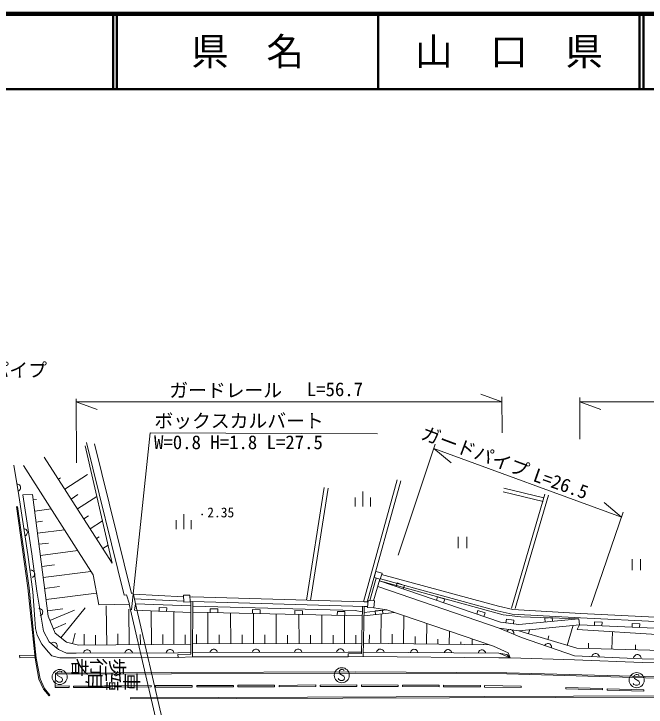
# Model space of a CAD drawing. Units: millimetres, scale not verified. Extents: x 40000 to 680000, y 20000 to 380000.
# Drawn here: x 284550 to 368614, y 287872 to 380000 of the extents above; entities that cross this region are included whole.
import ezdxf
from ezdxf.enums import TextEntityAlignment as Align

# ---------------------------------------------------------------- set-up
doc = ezdxf.new("R2010")
doc.units = ezdxf.units.MM
doc.header["$LTSCALE"] = 1000
for name, color, linetype, lineweight in [('M-BGD', 7, 'Continuous', 13), ('M-BGD-EXST', 7, 'Continuous', 13), ('M-STR-HTXT', 7, 'Continuous', 13), ('M-STR-STRC', 7, 'Continuous', 13), ('M-TTL', 2, 'Continuous', 140), ('M-TTL-LINE', 7, 'Continuous', 50)]:
    doc.layers.add(name, color=color, linetype=linetype, lineweight=lineweight)
doc.layers.add('M-TTL-TXT', color=7, linetype='Continuous')
doc.styles.add('@ＭＳ ゴシック', font='')
doc.styles.add('ＭＳ ゴシック', font='')
doc.styles.get('@ＭＳ ゴシック').set_extended_font_data('@MS Gothic')
doc.styles.get('ＭＳ ゴシック').set_extended_font_data('MS Gothic')

msp = doc.modelspace()

# ---------------------------------------------------------------- linework, layer by layer
at = {"layer": 'M-BGD'}
for p, q in [((294049, 322606), (297638, 306991)), ((299215, 302732), (294227, 323030)), ((300186, 302971), (295294, 322881)), ((297638, 306991), (288588, 321071)), ((284569, 320015), (285193, 315997)), ((285827, 319962), (295099, 305455)), ((291312, 316832), (294321, 318767)), ((290469, 318145), (290770, 318338)), ((331015, 301857), (335499, 318060)), ((331529, 301842), (335981, 317926)), ((285073, 317520), (284948, 317542)), ((285181, 317476), (285073, 317520)), ((285295, 317393), (285181, 317476)), ((285369, 317303), (285295, 317393)), ((285427, 317190), (285369, 317303)), ((285451, 317032), (285427, 317190)), ((285430, 316907), (285451, 317032)), ((323451, 302077), (325800, 317042)), ((323995, 302061), (326334, 316958)), ((349715, 316952), (355034, 315672)), ((285100, 316553), (285213, 316611)), ((285213, 316611), (285302, 316686)), ((285302, 316686), (285386, 316800)), ((285386, 316800), (285430, 316907)), ((285737, 316080), (287035, 316135)), ((285737, 316080), (286934, 308223)), ((287035, 316135), (289108, 299953)), ((292156, 315520), (293076, 316112)), ((330948, 316527), (330948, 314527)), ((349598, 316466), (354917, 315186)), ((350695, 301041), (355148, 316167)), ((351201, 300991), (355638, 316060)), ((285193, 315997), (286390, 308144)), ((287129, 315400), (287577, 315457)), ((292999, 314208), (295596, 315877)), ((329948, 315727), (329948, 314527)), ((331948, 315727), (331948, 314527)), ((284884, 314529), (286422, 303705)), ((285033, 314550), (286571, 303723)), ((287318, 313929), (289504, 314209)), ((293843, 312896), (294480, 313306)), ((307132, 313523), (307132, 311523)), ((287506, 312458), (288371, 312568)), ((294686, 311584), (296338, 312646)), ((306132, 312723), (306132, 311523)), ((308132, 312723), (308132, 311523)), ((285984, 311585), (285859, 311606)), ((286092, 311541), (285984, 311585)), ((286206, 311457), (286092, 311541)), ((286280, 311367), (286206, 311457)), ((287695, 310986), (291271, 311445)), ((286011, 310618), (286123, 310676)), ((286123, 310676), (286213, 310750)), ((286213, 310750), (286297, 310864)), ((286338, 311255), (286280, 311367)), ((286297, 310864), (286341, 310972)), ((286362, 311097), (286338, 311255)), ((286341, 310972), (286362, 311097)), ((295530, 310272), (295884, 310499)), ((343626, 310495), (343626, 308995)), ((344766, 308995), (344766, 310495)), ((287883, 309515), (289164, 309680)), ((288071, 308044), (293038, 308680)), ((296373, 308960), (297081, 309415)), ((286390, 308144), (287070, 303200)), ((286934, 308223), (287614, 303275)), ((288260, 306573), (289958, 306791)), ((297216, 307647), (297287, 307693)), ((366736, 307554), (366736, 306054)), ((367876, 306054), (367876, 307554)), ((286939, 306074), (286814, 306089)), ((287049, 306036), (286939, 306074)), ((287167, 305958), (287049, 306036)), ((287246, 305872), (287167, 305958)), ((287310, 305763), (287246, 305872)), ((288448, 305102), (294804, 305916)), ((332458, 305091), (332686, 305918)), ((332686, 305918), (333497, 305695)), ((287015, 305110), (287125, 305173)), ((287125, 305173), (287211, 305252)), ((287211, 305252), (287288, 305370)), ((287288, 305370), (287327, 305480)), ((287342, 305606), (287310, 305763)), ((287327, 305480), (287342, 305606)), ((295099, 305455), (295836, 301479)), ((332730, 305016), (331863, 302038)), ((333269, 304868), (332458, 305091)), ((333497, 305695), (333269, 304868)), ((333441, 305492), (348971, 301271)), ((332371, 301995), (333212, 304884)), ((349599, 300156), (333159, 304665)), ((333159, 304665), (349252, 299158)), ((333282, 304913), (348826, 300688)), ((335530, 304382), (335368, 303909)), ((336476, 304058), (335530, 304382)), ((336314, 303585), (336476, 304058)), ((286422, 303705), (286946, 298614)), ((286571, 303723), (287095, 298629)), ((287070, 303200), (287342, 299544)), ((288488, 297965), (287614, 303275)), ((288637, 303631), (290630, 303886)), ((332926, 303899), (349068, 298375)), ((288825, 302160), (295550, 303021)), ((299215, 302732), (299531, 302780)), ((299922, 301546), (299531, 302780)), ((300186, 302971), (300407, 303054)), ((300407, 303054), (300701, 301593)), ((300440, 302890), (307117, 302543)), ((300562, 302283), (307132, 301942)), ((307112, 302737), (307949, 302758)), ((307135, 301823), (307112, 302737)), ((307949, 302758), (307972, 301845)), ((307956, 302479), (308316, 302516)), ((308316, 302516), (331157, 301853)), ((340894, 302546), (340732, 302073)), ((341840, 302222), (340894, 302546)), ((341679, 301749), (341840, 302222)), ((295836, 301479), (299922, 301546)), ((296892, 296121), (296845, 301328)), ((299890, 301546), (306152, 274752)), ((300611, 300768), (300701, 301593)), ((308086, 301314), (300701, 301593)), ((300701, 301593), (306931, 274934)), ((307972, 301845), (307135, 301823)), ((307972, 301877), (308337, 301915)), ((308087, 301889), (308074, 294930)), ((308337, 301915), (308323, 294536)), ((329937, 300708), (308336, 301291)), ((308337, 301915), (331139, 301253)), ((330889, 301258), (330770, 294989)), ((331130, 301853), (331621, 301861)), ((331139, 301253), (331571, 301260)), ((331560, 301127), (331638, 302057)), ((331638, 302057), (332496, 301985)), ((332496, 301985), (332418, 301055)), ((348971, 301271), (350898, 300836)), ((287988, 300984), (287862, 300999)), ((288098, 300946), (287988, 300984)), ((288216, 300868), (288098, 300946)), ((288295, 300782), (288216, 300868)), ((288359, 300673), (288295, 300782)), ((288337, 300280), (288376, 300390)), ((288391, 300516), (288359, 300673)), ((288376, 300390), (288391, 300516)), ((289014, 300689), (291056, 300951)), ((289340, 299393), (292600, 300745)), ((290784, 297103), (294020, 301067)), ((299874, 296148), (299832, 300884)), ((308085, 300448), (300611, 300768)), ((308085, 300448), (300611, 300768)), ((302857, 296174), (302817, 300674)), ((303870, 301129), (303848, 300630)), ((304869, 301086), (303870, 301129)), ((304847, 300587), (304869, 301086)), ((305840, 296201), (305801, 300546)), ((330866, 300016), (308335, 300500)), ((330866, 300016), (308335, 300500)), ((310348, 296310), (310334, 300457)), ((310662, 300950), (310651, 300451)), ((311662, 300929), (310662, 300950)), ((311651, 300429), (311662, 300929)), ((313377, 296309), (313363, 300392)), ((316295, 300829), (316284, 300329)), ((317294, 300808), (316295, 300829)), ((317284, 300308), (317294, 300808)), ((321927, 300708), (321917, 300208)), ((322927, 300687), (321927, 300708)), ((322916, 300187), (322927, 300687)), ((327560, 300587), (327549, 300087)), ((328560, 300566), (327560, 300587)), ((328549, 300066), (328560, 300566)), ((330875, 300523), (329937, 300708)), ((331139, 301253), (331012, 294593)), ((335140, 300442), (331115, 300002)), ((335140, 300442), (331115, 300002)), ((334126, 300787), (331124, 300463)), ((332418, 301055), (331560, 301127)), ((332418, 301055), (334126, 300787)), ((333570, 300774), (332576, 300665)), ((332576, 300665), (332631, 300168)), ((333625, 300277), (333570, 300774)), ((348327, 295955), (334126, 300787)), ((346259, 300710), (346097, 300237)), ((347205, 300387), (346259, 300710)), ((347043, 299914), (347205, 300387)), ((348826, 300688), (350814, 300239)), ((350898, 300836), (359940, 300326)), ((287342, 299544), (287411, 298315)), ((288064, 300020), (288174, 300083)), ((288174, 300083), (288260, 300162)), ((288260, 300162), (288337, 300280)), ((289108, 299953), (290037, 297712)), ((316406, 296307), (316393, 300327)), ((319436, 296305), (319422, 300262)), ((322465, 296304), (322451, 300197)), ((325494, 296302), (325481, 300132)), ((328523, 296300), (328510, 300067)), ((333326, 296359), (333383, 300250)), ((336365, 296315), (336420, 300007)), ((351959, 299882), (349599, 300156)), ((350047, 299556), (349981, 299061)), ((351038, 299425), (350047, 299556)), ((350814, 300239), (359906, 299727)), ((350972, 298929), (351038, 299425)), ((351701, 298832), (359662, 299622)), ((359662, 299622), (351959, 299882)), ((356130, 299774), (355135, 299675)), ((355135, 299675), (355184, 299178)), ((356179, 299277), (356130, 299774)), ((359662, 299622), (359741, 298826)), ((379767, 298751), (359906, 299727)), ((379816, 299349), (359935, 300326)), ((286946, 298614), (287385, 294368)), ((287095, 298629), (287534, 294389)), ((289805, 298272), (291482, 298968)), ((339405, 296270), (339444, 298978)), ((349252, 299158), (351701, 298832)), ((351688, 298027), (359741, 298826)), ((358105, 296077), (358915, 298744)), ((359457, 298169), (359741, 298826)), ((359741, 298826), (369750, 298350)), ((361768, 299230), (361744, 298731)), ((362767, 299183), (361768, 299230)), ((362743, 298683), (362767, 299183)), ((366772, 298992), (366749, 298493)), ((367771, 298945), (366772, 298992)), ((367748, 298445), (367771, 298945)), ((287411, 298315), (287648, 297417)), ((289266, 296553), (288488, 297965)), ((289266, 296553), (288488, 297965)), ((290037, 297712), (291530, 296494)), ((292347, 296291), (292693, 297688)), ((298383, 296135), (298370, 297626)), ((342444, 296225), (342469, 297948)), ((352041, 297126), (349068, 298375)), ((352041, 297126), (349068, 298375)), ((349068, 298375), (351688, 298027)), ((350177, 298039), (350094, 297944)), ((350271, 298108), (350177, 298039)), ((350402, 298162), (350271, 298108)), ((350518, 298178), (350402, 298162)), ((350644, 298169), (350518, 298178)), ((350791, 298107), (350644, 298169)), ((350886, 298023), (350791, 298107)), ((350955, 297929), (350886, 298023)), ((351009, 297798), (350955, 297929)), ((351025, 297683), (351009, 297798)), ((351016, 297557), (351025, 297683)), ((351688, 298027), (359389, 295687)), ((352971, 297637), (353133, 298170)), ((381432, 296843), (359457, 298169)), ((381432, 296843), (359457, 298169)), ((364072, 295561), (364134, 297887)), ((287648, 297417), (288278, 296257)), ((293909, 296095), (293896, 297566)), ((295400, 296108), (295389, 297432)), ((301366, 296161), (301353, 297534)), ((304348, 296188), (304336, 297514)), ((307331, 296214), (307320, 297495)), ((308834, 296311), (308829, 297503)), ((311863, 296309), (311859, 297491)), ((314892, 296308), (314888, 297479)), ((317921, 296306), (317917, 297467)), ((320950, 296304), (320946, 297454)), ((323979, 296303), (323975, 297442)), ((327008, 296301), (327004, 297430)), ((330037, 296300), (330034, 297418)), ((331806, 296382), (331823, 297492)), ((334846, 296337), (334864, 297561)), ((337885, 296292), (337899, 297252)), ((340924, 296248), (340934, 296912)), ((345483, 296181), (345494, 296919)), ((359110, 294670), (352041, 297126)), ((359110, 294670), (352041, 297126)), ((355538, 296857), (355684, 297337)), ((288278, 296257), (289102, 295213)), ((290479, 295550), (289266, 296553)), ((289595, 296437), (289487, 296370)), ((289705, 296475), (289595, 296437)), ((289845, 296489), (289705, 296475)), ((289961, 296471), (289845, 296489)), ((290079, 296426), (289961, 296471)), ((290202, 296324), (290079, 296426)), ((290269, 296216), (290202, 296324)), ((290258, 295732), (290304, 295850)), ((290308, 296107), (290269, 296216)), ((290304, 295850), (290321, 295966)), ((290321, 295966), (290308, 296107)), ((291530, 296494), (293163, 296088)), ((293163, 296088), (308077, 296221)), ((308327, 296311), (330795, 296299)), ((331047, 296393), (347762, 296147)), ((343963, 296203), (343969, 296572)), ((347003, 296158), (347004, 296232)), ((350281, 295086), (348327, 295955)), ((355180, 296162), (355103, 296062)), ((355270, 296237), (355180, 296162)), ((355397, 296299), (355270, 296237)), ((355511, 296323), (355397, 296299)), ((355638, 296321), (355511, 296323)), ((355789, 296268), (355638, 296321)), ((355889, 296191), (355789, 296268)), ((355964, 296102), (355889, 296191)), ((356025, 295975), (355964, 296102)), ((356049, 295860), (356025, 295975)), ((356048, 295734), (356049, 295860)), ((360950, 295645), (360969, 296374)), ((367193, 295476), (367211, 296143)), ((289102, 295213), (289618, 294694)), ((291547, 295060), (290479, 295550)), ((291547, 295060), (290479, 295550)), ((292827, 295025), (291547, 295060)), ((292827, 295025), (306381, 295085)), ((293841, 295190), (293802, 295070)), ((293901, 295290), (293841, 295190)), ((294000, 295390), (293901, 295290)), ((294100, 295451), (294000, 295390)), ((294220, 295491), (294100, 295451)), ((294380, 295492), (294220, 295491)), ((294500, 295453), (294380, 295492)), ((294600, 295393), (294500, 295453)), ((294701, 295293), (294600, 295393)), ((294761, 295194), (294701, 295293)), ((294802, 295074), (294761, 295194)), ((299350, 295213), (299311, 295093)), ((299410, 295313), (299350, 295213)), ((299509, 295414), (299410, 295313)), ((299609, 295474), (299509, 295414)), ((299729, 295515), (299609, 295474)), ((299889, 295515), (299729, 295515)), ((300009, 295476), (299889, 295515)), ((300109, 295416), (300009, 295476)), ((300210, 295317), (300109, 295416)), ((300270, 295217), (300210, 295317)), ((300311, 295097), (300270, 295217)), ((304859, 295236), (304820, 295116)), ((304919, 295337), (304859, 295236)), ((305019, 295437), (304919, 295337)), ((305118, 295498), (305019, 295437)), ((305238, 295538), (305118, 295498)), ((305398, 295539), (305238, 295538)), ((305518, 295499), (305398, 295539)), ((305619, 295440), (305518, 295499)), ((305719, 295340), (305619, 295440)), ((305779, 295240), (305719, 295340)), ((305820, 295121), (305779, 295240)), ((306368, 295085), (308075, 295130)), ((306373, 294885), (308074, 294930)), ((306384, 294485), (306373, 294885)), ((329019, 295162), (308325, 295136)), ((310670, 295262), (310631, 295142)), ((310730, 295362), (310670, 295262)), ((310830, 295462), (310730, 295362)), ((310930, 295523), (310830, 295462)), ((311050, 295563), (310930, 295523)), ((311210, 295563), (311050, 295563)), ((311330, 295524), (311210, 295563)), ((311430, 295464), (311330, 295524)), ((311530, 295364), (311430, 295464)), ((311590, 295264), (311530, 295364)), ((311631, 295144), (311590, 295264)), ((316283, 295275), (316243, 295155)), ((316342, 295375), (316283, 295275)), ((316442, 295476), (316342, 295375)), ((316542, 295536), (316442, 295476)), ((316662, 295576), (316542, 295536)), ((316822, 295576), (316662, 295576)), ((316942, 295537), (316822, 295576)), ((317042, 295477), (316942, 295537)), ((317142, 295377), (317042, 295477)), ((317203, 295277), (317142, 295377)), ((317243, 295157), (317203, 295277)), ((321895, 295288), (321855, 295168)), ((321955, 295388), (321895, 295288)), ((322054, 295489), (321955, 295388)), ((322154, 295549), (322054, 295489)), ((322274, 295589), (322154, 295549)), ((322434, 295590), (322274, 295589)), ((322554, 295550), (322434, 295590)), ((322654, 295490), (322554, 295550)), ((322755, 295390), (322654, 295490)), ((322815, 295290), (322755, 295390)), ((322855, 295171), (322815, 295290)), ((327507, 295301), (327467, 295181)), ((327567, 295402), (327507, 295301)), ((327667, 295502), (327567, 295402)), ((327767, 295562), (327667, 295502)), ((327886, 295602), (327767, 295562)), ((328046, 295603), (327886, 295602)), ((328167, 295563), (328046, 295603)), ((328267, 295503), (328167, 295563)), ((328367, 295403), (328267, 295503)), ((328427, 295304), (328367, 295403)), ((328467, 295184), (328427, 295304)), ((329010, 295162), (330774, 295189)), ((329013, 294962), (330770, 294989)), ((329013, 294962), (329019, 294562)), ((349024, 295035), (331024, 295193)), ((331024, 295193), (349024, 295035)), ((332815, 295297), (332774, 295177)), ((332876, 295397), (332815, 295297)), ((332977, 295496), (332876, 295397)), ((333077, 295555), (332977, 295496)), ((333197, 295594), (333077, 295555)), ((333357, 295592), (333197, 295594)), ((333477, 295551), (333357, 295592)), ((333576, 295490), (333477, 295551)), ((333676, 295390), (333576, 295490)), ((333735, 295289), (333676, 295390)), ((333774, 295169), (333735, 295289)), ((337315, 295258), (337274, 295138)), ((337376, 295357), (337315, 295258)), ((337477, 295456), (337376, 295357)), ((337577, 295516), (337477, 295456)), ((337697, 295554), (337577, 295516)), ((337857, 295553), (337697, 295554)), ((337977, 295512), (337857, 295553)), ((338076, 295451), (337977, 295512)), ((338176, 295350), (338076, 295451)), ((338235, 295250), (338176, 295350)), ((338274, 295129), (338235, 295250)), ((341815, 295218), (341774, 295099)), ((341876, 295318), (341815, 295218)), ((341977, 295417), (341876, 295318)), ((342077, 295476), (341977, 295417)), ((342197, 295515), (342077, 295476)), ((342357, 295514), (342197, 295515)), ((342477, 295473), (342357, 295514)), ((342576, 295412), (342477, 295473)), ((342676, 295311), (342576, 295412)), ((342735, 295210), (342676, 295311)), ((342774, 295090), (342735, 295210)), ((346315, 295179), (346274, 295060)), ((346376, 295279), (346315, 295179)), ((346476, 295378), (346376, 295279)), ((346577, 295437), (346476, 295378)), ((346697, 295476), (346577, 295437)), ((346857, 295474), (346697, 295476)), ((346977, 295433), (346857, 295474)), ((347076, 295373), (346977, 295433)), ((347176, 295272), (347076, 295373)), ((347235, 295171), (347176, 295272)), ((347274, 295051), (347235, 295171)), ((350098, 294864), (349024, 295035)), ((349687, 294792), (349024, 295035)), ((350540, 294402), (350098, 294864)), ((350540, 294402), (350281, 295086)), ((359389, 295687), (381242, 295097)), ((361496, 294821), (361433, 294722)), ((361599, 294918), (361496, 294821)), ((361700, 294975), (361599, 294918)), ((361821, 295011), (361700, 294975)), ((361981, 295007), (361821, 295011)), ((362100, 294963), (361981, 295007)), ((362198, 294900), (362100, 294963)), ((362295, 294797), (362198, 294900)), ((367259, 294813), (367157, 294756)), ((367380, 294850), (367259, 294813)), ((367540, 294845), (367380, 294850)), ((367659, 294802), (367540, 294845)), ((287343, 294774), (285320, 294727)), ((285320, 294727), (285327, 294427)), ((287374, 294475), (285327, 294427)), ((287385, 294368), (287891, 291586)), ((287534, 294389), (288035, 291632)), ((289618, 294694), (290657, 294437)), ((290657, 294437), (292829, 294425)), ((292829, 294425), (306384, 294485)), ((306384, 294485), (308323, 294536)), ((308323, 294536), (329019, 294562)), ((329019, 294562), (331012, 294593)), ((331012, 294593), (349018, 294436)), ((349018, 294436), (350540, 294402)), ((350540, 294402), (349687, 294792)), ((359090, 294170), (350540, 294402)), ((368074, 293812), (359090, 294170)), ((368090, 294312), (359110, 294670)), ((361433, 294722), (361389, 294604)), ((362352, 294696), (362295, 294797)), ((362389, 294575), (362352, 294696)), ((366991, 294561), (366948, 294442)), ((367054, 294659), (366991, 294561)), ((367157, 294756), (367054, 294659)), ((367757, 294739), (367659, 294802)), ((367854, 294636), (367757, 294739)), ((367911, 294534), (367854, 294636)), ((367947, 294413), (367911, 294534)), ((379550, 294038), (368090, 294312)), ((379538, 293538), (368074, 293812)), ((290101, 292249), (290056, 290660)), ((290101, 292399), (305518, 292465)), ((290101, 292399), (290101, 292249)), ((290101, 292249), (305518, 292315)), ((305518, 292465), (330017, 292549)), ((305518, 292315), (330017, 292399)), ((330017, 292549), (350112, 292444)), ((330017, 292399), (350109, 292294)), ((350109, 292294), (370080, 291728)), ((350112, 292444), (370084, 291878)), ((287891, 291586), (288512, 290266)), ((288035, 291632), (288639, 290347)), ((288512, 290266), (289237, 289389)), ((288639, 290347), (289353, 289485)), ((291899, 290685), (290056, 290660)), ((290056, 290660), (290058, 290460)), ((291902, 290485), (290058, 290460)), ((291899, 290685), (291902, 290485)), ((297350, 290680), (292466, 290660)), ((292466, 290660), (292467, 290460)), ((297351, 290480), (292467, 290460)), ((297351, 290480), (297350, 290680)), ((302819, 290760), (297939, 290708)), ((297941, 290508), (297939, 290708)), ((302821, 290560), (297941, 290508)), ((302821, 290560), (302819, 290760)), ((303392, 290542), (303392, 290742)), ((308271, 290737), (303392, 290742)), ((308271, 290537), (303392, 290542)), ((308271, 290537), (308271, 290737)), ((313762, 290765), (308878, 290754)), ((308879, 290554), (308878, 290754)), ((313762, 290565), (308879, 290554)), ((313762, 290565), (313762, 290765)), ((319214, 290782), (314327, 290773)), ((314327, 290773), (314327, 290573)), ((319215, 290582), (314327, 290573)), ((319214, 290782), (319215, 290582)), ((324698, 290834), (319811, 290767)), ((319811, 290767), (319814, 290567)), ((324701, 290634), (319814, 290567)), ((324698, 290834), (324701, 290634)), ((330155, 290816), (325259, 290807)), ((325259, 290607), (325259, 290807)), ((330156, 290616), (325259, 290607)), ((330155, 290816), (330156, 290616)), ((330754, 290616), (330754, 290816)), ((335639, 290813), (330754, 290816)), ((335639, 290613), (330754, 290616)), ((335639, 290813), (335639, 290613)), ((336207, 290805), (336207, 290605)), ((341093, 290786), (336207, 290805)), ((341093, 290586), (336207, 290605)), ((341093, 290786), (341093, 290586)), ((341687, 290571), (341688, 290771)), ((346573, 290559), (341687, 290571)), ((346574, 290759), (341688, 290771)), ((346574, 290759), (346573, 290559)), ((347145, 290743), (347143, 290543)), ((352009, 290473), (347143, 290543)), ((352012, 290673), (347145, 290743)), ((352009, 290473), (352012, 290673)), ((357951, 290294), (357956, 290494)), ((362825, 290152), (357951, 290294)), ((362831, 290352), (357956, 290494)), ((362831, 290352), (362825, 290152)), ((363429, 290124), (363434, 290324)), ((368308, 290191), (363434, 290324)), ((289353, 289485), (289237, 289389)), ((374107, 289376), (300001, 289115)), ((368303, 289991), (363429, 290124)), ((368303, 289991), (368308, 290191)), ((374108, 289226), (300001, 288965))]:
    msp.add_line(p, q, dxfattribs=at)
for radius in [50, 30, 10]:
    msp.add_circle((309576, 313463), radius, dxfattribs=at)
at = {"layer": 'M-BGD-EXST'}
for p, q in [((290322, 292513), (290282, 292273)), ((290282, 292273), (290362, 292073)), ((290562, 292633), (290322, 292513)), ((290362, 292073), (290922, 291753)), ((290722, 292633), (290562, 292633)), ((290882, 292593), (290722, 292633)), ((290962, 292513), (290882, 292593)), ((327830, 292750), (327790, 292510)), ((327790, 292510), (327870, 292310)), ((328070, 292870), (327830, 292750)), ((327870, 292310), (328430, 291990)), ((328230, 292870), (328070, 292870)), ((328390, 292830), (328230, 292870)), ((328470, 292750), (328390, 292830)), ((367038, 292097), (366998, 291857)), ((367278, 292217), (367038, 292097)), ((367438, 292217), (367278, 292217)), ((367598, 292177), (367438, 292217)), ((367678, 292097), (367598, 292177)), ((290242, 291313), (290162, 291433)), ((290482, 291193), (290242, 291313)), ((290762, 291193), (290482, 291193)), ((290962, 291313), (290762, 291193)), ((290922, 291753), (291002, 291553)), ((291002, 291553), (290962, 291313)), ((327750, 291550), (327670, 291670)), ((327990, 291430), (327750, 291550)), ((328270, 291430), (327990, 291430)), ((328470, 291550), (328270, 291430)), ((328430, 291990), (328510, 291790)), ((328510, 291790), (328470, 291550)), ((366998, 291857), (367078, 291657)), ((367078, 291657), (367638, 291337)), ((367638, 291337), (367718, 291137)), ((367718, 291137), (367678, 290897)), ((366958, 290897), (366878, 291017)), ((367198, 290777), (366958, 290897)), ((367478, 290777), (367198, 290777)), ((367678, 290897), (367478, 290777))]:
    msp.add_line(p, q, dxfattribs=at)
for centre in [(328150, 292110), (290642, 291873), (367358, 291457)]:
    msp.add_circle(centre, 1000, dxfattribs=at)
at = {"layer": 'M-STR-HTXT'}
for p, q in [((346625, 329470), (349445, 328443)), ((349460, 324306), (349442, 329120)), ((359777, 323487), (359777, 329038)), ((292874, 320348), (292824, 328836)), ((349445, 328443), (292827, 328443)), ((292827, 328443), (295646, 327417)), ((359777, 328443), (428583, 328439)), ((362596, 327417), (359777, 328443)), ((300177, 300798), (302668, 324320)), ((302668, 324320), (332900, 324193)), ((335639, 308056), (340585, 322824)), ((340397, 322262), (365338, 313113)), ((340397, 322262), (342690, 320328)), ((363045, 315047), (365338, 313113)), ((361279, 301237), (365561, 313763))]:
    msp.add_line(p, q, dxfattribs=at)
at = {"layer": 'M-STR-STRC'}
for p, q in [((291899, 290685), (290056, 290660)), ((290056, 290660), (290058, 290460)), ((291902, 290485), (290058, 290460)), ((291899, 290685), (291902, 290485)), ((297350, 290680), (292466, 290660)), ((292466, 290660), (292467, 290460)), ((297351, 290480), (292467, 290460)), ((297351, 290480), (297350, 290680)), ((302819, 290760), (297939, 290708)), ((297941, 290508), (297939, 290708)), ((302821, 290560), (297941, 290508)), ((302821, 290560), (302819, 290760)), ((303392, 290542), (303392, 290742)), ((308271, 290737), (303392, 290742)), ((308271, 290537), (303392, 290542)), ((308271, 290537), (308271, 290737)), ((313762, 290765), (308878, 290754)), ((308879, 290554), (308878, 290754)), ((313762, 290565), (308879, 290554)), ((313762, 290565), (313762, 290765)), ((319214, 290782), (314327, 290773)), ((314327, 290773), (314327, 290573)), ((319215, 290582), (314327, 290573)), ((319214, 290782), (319215, 290582)), ((324698, 290834), (319811, 290767)), ((319811, 290767), (319814, 290567)), ((324701, 290634), (319814, 290567)), ((324698, 290834), (324701, 290634)), ((330155, 290816), (325259, 290807)), ((325259, 290607), (325259, 290807)), ((330156, 290616), (325259, 290607)), ((330155, 290816), (330156, 290616)), ((330754, 290616), (330754, 290816)), ((335639, 290813), (330754, 290816)), ((335639, 290613), (330754, 290616)), ((335639, 290813), (335639, 290613)), ((336207, 290805), (336207, 290605)), ((341093, 290786), (336207, 290805)), ((341093, 290586), (336207, 290605)), ((341093, 290786), (341093, 290586)), ((341687, 290571), (341688, 290771)), ((346573, 290559), (341687, 290571)), ((346574, 290759), (341688, 290771)), ((346574, 290759), (346573, 290559)), ((347145, 290743), (347143, 290543)), ((352009, 290473), (347143, 290543)), ((352012, 290673), (347145, 290743)), ((352009, 290473), (352012, 290673)), ((357951, 290294), (357956, 290494)), ((362825, 290152), (357951, 290294)), ((362831, 290352), (357956, 290494)), ((362831, 290352), (362825, 290152)), ((363429, 290124), (363434, 290324)), ((368308, 290191), (363434, 290324)), ((368303, 289991), (363429, 290124)), ((368303, 289991), (368308, 290191))]:
    msp.add_line(p, q, dxfattribs=at)
at = {"layer": 'M-TTL'}
msp.add_line((680000, 380000), (40000, 380000), dxfattribs=at)
at = {"layer": 'M-TTL-LINE'}
for p, q in [((297750, 380000), (297750, 370000)), ((298250, 380000), (298250, 370000)), ((333000, 380000), (333000, 370000)), ((367750, 380000), (367750, 370000)), ((368250, 380000), (368250, 370000)), ((40000, 370000), (680000, 370000))]:
    msp.add_line(p, q, dxfattribs=at)

# ---------------------------------------------------------------- texts
at = {"layer": 'M-BGD', "style": 'ＭＳ ゴシック'}
msp.add_text('2.35', height=1320, dxfattribs=at).set_placement((310260, 312693), align=Align.BOTTOM_LEFT)
at = {"layer": 'M-BGD', "style": '@ＭＳ ゴシック'}
for s, rotation, p in [('歩行者', 180, (299591, 294644)), ('自転車', 359.8, (293962, 289769))]:
    msp.add_text(s, height=1833, rotation=rotation, dxfattribs=at).set_placement(p, align=Align.BOTTOM_LEFT)
at = {"layer": 'M-STR-HTXT', "style": 'ＭＳ ゴシック'}
for s, p in [('ガードパイプ', (273949, 331204)), ('ガードレール', (305218, 328510)), ('L=56.7', (323497, 328649)), ('ボックスカルバート', (303237, 324458)), ('W=0.8 H=1.8 L=27.5', (303188, 321605))]:
    msp.add_text(s, height=1833, dxfattribs=at).set_placement(p, align=Align.BOTTOM_LEFT)
for s, rotation, p in [('ガードパイプ', 339.6, (338345, 323051)), ('L=26.5', 340.6, (353268, 317432))]:
    msp.add_text(s, height=1833, rotation=rotation, dxfattribs=at).set_placement(p, align=Align.BOTTOM_LEFT)
at = {"layer": 'M-TTL-TXT', "style": 'ＭＳ ゴシック'}
for s, p in [('県\u3000名', (315625, 375000)), ('山\u3000口\u3000県', (350375, 375000))]:
    msp.add_text(s, height=3666, dxfattribs=at).set_placement(p, align=Align.MIDDLE_CENTER)

doc.saveas('drawing.dxf')
